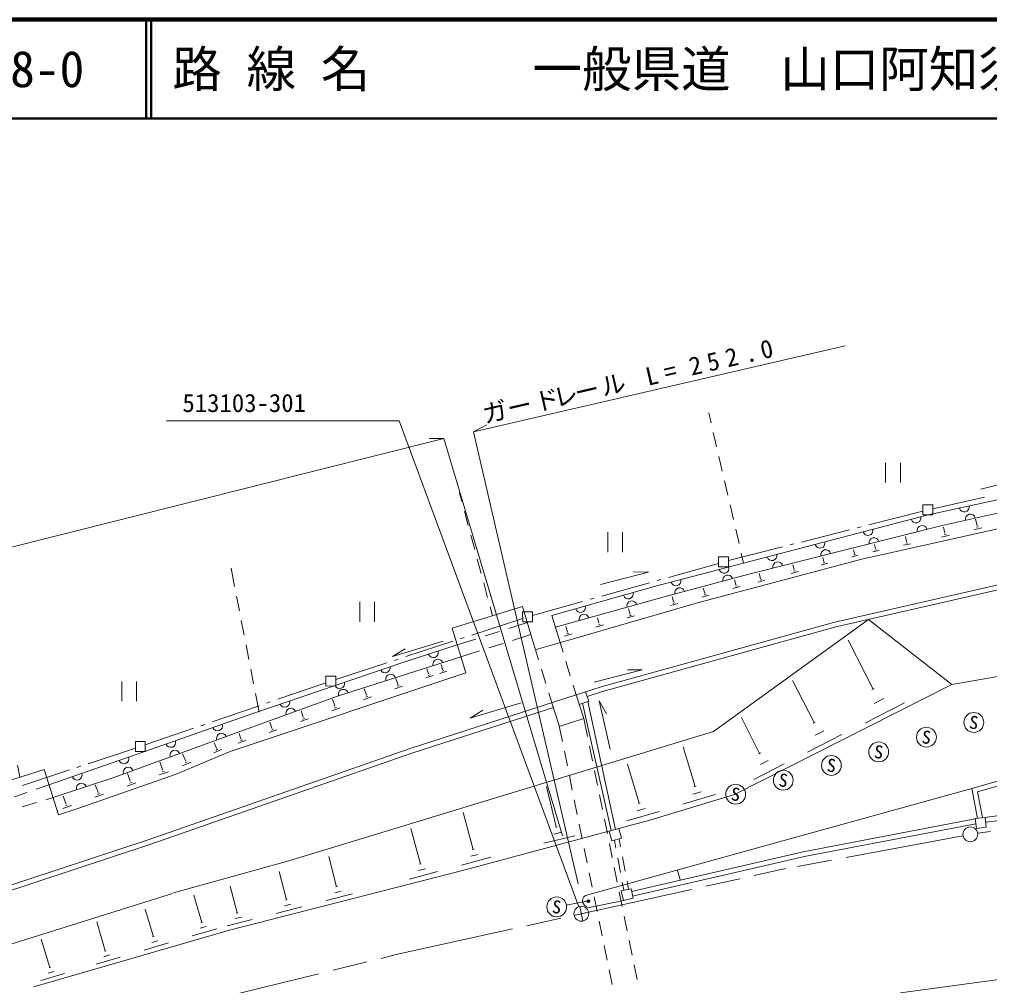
# Model space of a CAD drawing. Units: millimetres, scale not verified. Extents: x 40000 to 680000, y 20000 to 380000.
# Drawn here: x 164950 to 262869, y 282538 to 380000 of the extents above; entities that cross this region are included whole.
import ezdxf
from ezdxf.enums import TextEntityAlignment as Align

# ---------------------------------------------------------------- set-up
doc = ezdxf.new("R2010")
doc.units = ezdxf.units.MM
doc.header["$LTSCALE"] = 1000
doc.linetypes.add('CHAIN', pattern=[18.5, 12, -1.5, 3.5, -1.5])
for name, color, linetype, lineweight in [('M-BGD', 7, 'Continuous', 13), ('M-BMK', 2, 'CHAIN', 13), ('M-BMK-ROW', 30, 'Continuous', 13), ('M-BMK-SRVR', 3, 'Continuous', 13), ('M-STR-HTXT', 7, 'Continuous', 13), ('M-STR-STRC', 7, 'Continuous', 13), ('M-TTL', 2, 'Continuous', 140), ('M-TTL-LINE', 7, 'Continuous', 50)]:
    doc.layers.add(name, color=color, linetype=linetype, lineweight=lineweight)
doc.layers.add('M-TTL-TXT', color=7, linetype='Continuous')
doc.styles.add('ＭＳ ゴシック', font='')
doc.styles.get('ＭＳ ゴシック').set_extended_font_data('MS Gothic')

msp = doc.modelspace()

# ---------------------------------------------------------------- linework, layer by layer
at = {"layer": 'M-BGD'}
for p, q in [((234752, 339306), (234520, 340301)), ((235318, 336871), (234978, 338332)), ((235884, 334436), (235545, 335897)), ((252366, 335282), (252367, 333279)), ((253869, 335283), (253869, 333280)), ((236451, 332001), (236111, 333462)), ((256685, 330027), (271163, 333187)), ((262001, 332602), (266847, 333866)), ((209609, 331359), (209370, 332250)), ((258077, 328956), (271464, 331945)), ((237017, 329566), (236677, 331027)), ((210257, 328945), (209868, 330394)), ((238041, 325162), (256685, 330027)), ((273717, 330845), (249987, 325538)), ((261612, 328947), (261461, 329588)), ((224332, 328261), (224332, 326258)), ((225834, 328261), (225834, 326259)), ((237583, 327131), (237244, 328592)), ((238583, 324041), (258077, 328956)), ((258358, 328185), (258217, 328796)), ((258298, 328005), (258498, 328055)), ((258327, 328185), (258378, 328195)), ((261271, 328527), (262102, 328717)), ((261542, 328767), (261752, 328807)), ((261582, 328947), (261642, 328957)), ((210905, 326530), (210516, 327979)), ((254192, 326951), (254923, 327112)), ((254493, 327322), (254392, 327823)), ((254433, 327162), (254623, 327192)), ((254473, 327322), (254523, 327332)), ((258027, 327774), (258828, 327965)), ((238041, 325162), (237810, 326157)), ((249226, 326138), (249126, 326499)), ((249206, 326128), (249246, 326138)), ((251068, 326279), (251739, 326430)), ((251339, 326630), (251258, 327030)), ((251289, 326470), (251459, 326510)), ((251319, 326620), (251369, 326630)), ((211553, 324116), (211164, 325564)), ((229150, 322826), (238041, 325162)), ((249987, 325538), (233397, 321155)), ((245862, 324955), (246553, 325136)), ((246132, 325326), (246022, 325736)), ((246082, 325166), (246252, 325206)), ((246112, 325316), (246152, 325326)), ((274050, 325327), (247116, 319178)), ((248966, 325788), (249617, 325958)), ((249176, 325978), (249336, 326028)), ((186674, 322789), (186312, 324650)), ((223593, 322993), (228439, 324247)), ((226937, 324267), (228439, 324247)), ((242858, 324123), (243579, 324314)), ((243138, 324514), (243018, 324984)), ((243089, 324343), (243269, 324393)), ((243118, 324504), (243159, 324514)), ((274160, 324837), (247226, 318687)), ((212201, 321701), (211812, 323150)), ((234808, 323028), (238583, 324041)), ((237261, 322989), (237121, 323470)), ((239464, 323230), (240195, 323421)), ((239754, 323611), (239624, 324102)), ((239704, 323441), (239885, 323491)), ((239734, 323611), (239784, 323621)), ((218687, 319867), (229150, 322826)), ((230012, 321754), (234808, 323028)), ((234117, 322127), (233977, 322617)), ((236971, 322598), (237702, 322799)), ((237211, 322819), (237391, 322869)), ((237231, 322979), (237281, 322989)), ((187153, 320336), (186866, 321808)), ((199301, 321241), (199302, 319238)), ((200803, 321242), (200804, 319239)), ((219048, 318686), (230012, 321754)), ((230973, 321264), (230843, 321745)), ((230953, 321254), (230993, 321274)), ((233827, 321736), (234558, 321937)), ((234067, 321956), (234248, 322007)), ((234087, 322117), (234137, 322137)), ((208624, 318591), (215713, 320767)), ((212699, 319845), (212460, 320735)), ((215713, 320767), (216575, 317954)), ((233397, 321155), (219930, 317264)), ((226588, 320021), (226438, 320531)), ((230683, 320874), (231414, 321074)), ((230923, 321094), (231104, 321144)), ((187631, 317882), (187344, 319354)), ((216385, 319225), (216204, 319165)), ((218687, 319867), (219520, 317144)), ((223434, 319118), (223284, 319649)), ((226298, 319620), (227039, 319841)), ((226538, 319850), (226718, 319901)), ((226568, 320021), (226608, 320031)), ((250631, 319470), (235014, 308168)), ((250631, 319470), (259065, 312925)), ((208624, 318591), (210018, 314076)), ((213389, 318261), (211961, 317803)), ((216204, 319165), (214341, 318567)), ((220270, 318216), (220100, 318766)), ((223144, 318707), (223895, 318928)), ((223384, 318938), (223574, 318998)), ((223414, 319118), (223454, 319128)), ((223667, 312680), (247116, 319178)), ((223808, 312199), (247246, 318697)), ((202607, 315725), (207734, 317269)), ((211009, 317497), (209146, 316899)), ((216575, 317954), (214713, 317359)), ((216575, 317954), (217047, 316412)), ((217327, 316502), (219930, 317264)), ((219970, 317795), (220741, 318016)), ((220210, 318025), (220410, 318086)), ((220240, 318206), (220290, 318216)), ((251104, 312431), (248599, 317376)), ((284828, 317371), (259065, 312925)), ((188109, 315428), (187822, 316900)), ((202607, 315725), (203879, 316517)), ((203659, 315145), (209146, 316899)), ((211379, 316293), (209517, 315698)), ((213760, 317054), (212332, 316597)), ((217327, 316502), (217047, 316412)), ((217047, 316412), (217354, 315411)), ((219520, 317144), (219817, 316178)), ((197172, 311767), (209517, 315698)), ((188588, 312974), (188301, 314446)), ((188521, 310001), (203659, 315145)), ((206253, 313994), (206083, 314495)), ((207645, 314435), (207504, 314936)), ((207625, 314425), (207675, 314445)), ((217648, 314455), (218089, 313022)), ((220111, 315222), (220553, 313789)), ((222976, 313130), (227812, 314384)), ((226310, 314393), (227812, 314384)), ((210018, 314076), (186219, 306165)), ((203129, 312931), (202929, 313502)), ((205983, 313573), (206724, 313824)), ((206213, 313814), (206393, 313874)), ((206233, 313984), (206273, 314004)), ((207375, 314035), (208095, 314255)), ((207605, 314265), (207785, 314315)), ((175272, 313220), (175272, 311218)), ((176774, 313221), (176774, 311218)), ((199965, 311839), (199755, 312469)), ((202849, 312481), (203630, 312751)), ((203089, 312741), (203280, 312801)), ((203109, 312921), (203149, 312931)), ((220847, 312833), (221144, 311867)), ((223667, 312680), (221144, 311867)), ((259065, 312925), (237130, 301800)), ((245158, 309064), (242993, 313328)), ((250984, 312370), (251234, 312491)), ((189142, 310132), (188779, 311993)), ((189523, 309000), (197172, 311767)), ((196772, 310746), (196541, 311417)), ((199675, 311378), (200486, 311659)), ((199925, 311648), (200126, 311719)), ((199945, 311829), (199996, 311849)), ((221144, 311867), (204404, 306453)), ((218383, 312066), (218691, 311065)), ((221144, 311867), (221916, 309475)), ((221144, 311867), (221154, 311817)), ((222406, 311217), (222095, 312168)), ((223808, 312199), (222256, 311698)), ((251215, 310999), (252206, 311500)), ((196471, 310265), (197312, 310556)), ((196732, 310536), (196942, 310606)), ((196752, 310736), (196802, 310746)), ((218841, 310595), (204554, 305973)), ((210451, 309520), (215587, 311074)), ((219403, 308863), (218691, 311065)), ((221455, 310906), (222406, 311217)), ((221795, 311017), (224674, 298170)), ((222326, 311197), (225105, 298291)), ((224561, 306391), (223467, 311268)), ((223467, 311268), (224199, 309956)), ((250335, 309056), (254279, 311060)), ((177608, 306152), (188521, 310001)), ((193308, 309162), (194109, 309443)), ((193598, 309623), (193377, 310254)), ((193548, 309423), (193748, 309493)), ((193568, 309613), (193618, 309633)), ((210451, 309520), (211732, 310311)), ((221916, 309475), (219443, 308682)), ((221916, 309475), (222287, 307662)), ((239661, 305957), (237817, 309591)), ((174464, 303537), (189523, 309000)), ((190434, 308510), (190233, 309101)), ((190414, 308500), (190464, 308520)), ((219403, 308863), (219752, 307155)), ((245047, 309013), (245268, 309124)), ((284611, 309200), (261092, 302431)), ((284741, 308720), (261663, 302081)), ((187310, 307417), (187120, 307958)), ((190154, 308069), (190935, 308340)), ((190394, 308320), (190584, 308390)), ((235014, 308168), (192142, 295133)), ((244478, 306089), (247962, 307863)), ((245258, 307802), (246129, 308243)), ((184827, 306485), (184597, 307036)), ((184807, 306475), (184847, 306495)), ((187040, 306977), (187791, 307247)), ((187270, 307227), (187450, 307297)), ((187290, 307407), (187330, 307417)), ((222487, 306682), (222788, 305212)), ((233144, 302610), (231951, 306625)), ((167926, 302793), (177608, 306152)), ((204404, 306453), (177942, 297250)), ((204564, 305973), (178112, 296779)), ((180763, 303860), (186219, 306165)), ((181704, 305232), (181423, 305913)), ((184577, 306024), (185338, 306345)), ((184797, 306295), (184988, 306375)), ((219953, 306175), (220254, 304705)), ((239571, 305907), (239762, 306007)), ((164992, 303563), (164750, 304764)), ((179401, 304320), (179130, 305101)), ((181423, 304711), (182274, 305062)), ((181674, 305012), (181884, 305102)), ((181684, 305222), (181734, 305242)), ((227507, 300935), (226324, 304890)), ((239062, 303343), (242125, 304897)), ((239742, 304846), (240513, 305236)), ((167435, 304345), (162669, 302811)), ((168899, 299779), (167435, 304345)), ((180763, 303860), (170941, 300431)), ((176137, 303177), (175866, 303948)), ((179071, 303799), (179982, 304110)), ((179351, 304100), (179581, 304180)), ((179371, 304310), (179431, 304330)), ((220454, 303726), (220755, 302256)), ((222988, 304233), (223289, 302763)), ((166656, 302355), (167926, 302793)), ((168347, 301502), (174464, 303537)), ((172883, 302034), (172612, 302795)), ((175817, 302666), (176708, 302977)), ((176087, 302957), (176317, 303037)), ((176107, 303167), (176167, 303187)), ((219137, 298539), (218154, 302614)), ((233044, 302580), (233244, 302640)), ((291903, 303335), (262405, 299508)), ((291963, 302835), (262475, 299007)), ((164442, 301590), (165711, 302028)), ((169629, 300901), (169368, 301652)), ((172563, 301533), (173454, 301834)), ((172833, 301824), (173053, 301904)), ((172853, 302024), (172913, 302044)), ((223489, 301783), (223790, 300314)), ((261092, 302431), (226689, 292894)), ((228589, 299223), (237130, 301800)), ((231913, 300837), (235157, 301800)), ((232934, 301849), (233745, 302089)), ((261654, 299407), (261092, 302431)), ((262155, 299478), (261663, 302081)), ((166668, 300999), (165231, 300570)), ((168347, 301502), (167626, 301286)), ((168467, 301542), (168347, 301502)), ((169319, 300401), (170200, 300701)), ((169589, 300691), (169809, 300761)), ((169609, 300891), (169659, 300911)), ((220955, 301276), (221256, 299807)), ((227407, 300905), (227607, 300965)), ((170941, 300431), (168899, 299779)), ((210746, 296262), (209744, 299987)), ((226266, 299152), (229520, 300115)), ((227297, 300164), (228108, 300405)), ((228589, 299223), (209926, 294199)), ((221457, 298827), (221757, 297358)), ((223990, 299334), (224291, 297865)), ((261424, 299357), (244062, 296036)), ((261484, 298867), (244162, 295545)), ((262415, 299498), (261414, 299377)), ((261414, 299377), (261544, 298386)), ((262535, 298507), (262415, 299498)), ((205420, 294798), (204467, 298382)), ((218897, 297808), (219688, 297998)), ((219037, 298509), (219237, 298559)), ((225445, 298381), (224474, 298120)), ((224474, 298120), (224735, 297149)), ((225706, 297410), (225445, 298381)), ((261544, 298386), (262535, 298507)), ((154313, 289460), (177942, 297250)), ((154464, 288979), (178102, 296769)), ((217866, 296896), (221020, 297648)), ((224491, 296885), (224792, 295415)), ((224735, 297149), (225706, 297410)), ((224995, 297219), (225148, 296406)), ((225476, 297350), (225632, 296526)), ((210526, 295581), (211267, 295772)), ((210646, 296242), (210837, 296292)), ((221958, 296378), (222258, 294908)), ((244062, 296036), (226730, 292033)), ((180497, 291894), (192142, 295133)), ((196959, 292511), (196177, 295555)), ((205330, 294778), (205510, 294818)), ((209586, 294699), (212529, 295482)), ((225333, 295423), (225611, 293949)), ((225818, 295543), (226097, 294069)), ((244182, 295555), (226840, 291542)), ((209926, 294199), (186167, 288131)), ((191903, 291187), (191171, 294031)), ((204309, 293285), (207133, 294048)), ((205220, 294137), (205921, 294327)), ((222459, 293929), (222760, 292459)), ((224992, 294436), (225293, 292966)), ((231365, 294158), (231626, 293197)), ((226689, 292894), (222084, 291641)), ((225796, 292966), (225949, 292153)), ((226283, 293087), (226439, 292263)), ((156108, 284203), (180407, 291834)), ((186917, 289874), (186225, 292567)), ((196769, 291900), (197430, 292071)), ((196879, 292491), (197050, 292541)), ((225493, 291986), (225794, 290517)), ((226680, 292313), (225698, 292103)), ((225698, 292103), (225919, 291121)), ((226900, 291342), (226680, 292313)), ((183353, 288901), (182540, 291674)), ((191813, 291167), (191983, 291207)), ((195899, 291109), (198572, 291791)), ((225919, 291131), (222505, 290429)), ((222960, 291480), (223261, 290010)), ((225919, 291121), (226900, 291342)), ((178477, 287467), (177654, 290250)), ((186837, 289854), (186997, 289894)), ((190872, 289815), (193456, 290477)), ((191703, 290587), (192354, 290747)), ((173621, 286033), (172768, 288956)), ((183272, 288881), (183423, 288921)), ((185916, 288551), (188429, 289193)), ((186727, 289293), (187358, 289453)), ((223461, 289030), (223762, 287561)), ((225994, 289537), (226295, 288067)), ((166402, 282415), (186167, 288131)), ((182402, 287549), (184875, 288271)), ((183183, 288320), (183803, 288500)), ((168014, 284348), (167161, 287222)), ((178307, 286886), (178927, 287066)), ((178396, 287447), (178547, 287487)), ((226495, 287088), (226796, 285618)), ((173551, 286003), (173701, 286053)), ((177526, 286125), (179989, 286847)), ((223962, 286581), (224263, 285111)), ((172700, 284711), (175113, 285413)), ((173461, 285452), (174071, 285633)), ((167944, 284328), (168084, 284368)), ((224464, 284132), (224764, 282662)), ((226996, 284638), (227297, 283169)), ((276730, 284904), (253891, 281820)), ((167103, 283036), (169486, 283748)), ((167854, 283777), (168454, 283958))]:
    msp.add_line(p, q, dxfattribs=at)
for centre, radius, start, end in [((260319, 330819), 501, 192.31083, 12.31083), ((260930, 329588), 501, 12.59301, 192.59301), ((255443, 329706), 501, 194.62854, 14.62854), ((250597, 328442), 501, 194.62854, 14.62854), ((256054, 328444), 501, 14.14839, 194.14839), ((245751, 327168), 501, 194.62854, 14.62854), ((251198, 327221), 501, 14.14839, 194.14839), ((246342, 325997), 501, 14.14839, 194.14839), ((240905, 325905), 501, 194.62854, 14.62854), ((241486, 324773), 501, 14.14839, 194.14839), ((236069, 324641), 501, 194.73124, 14.73124), ((231223, 323367), 501, 194.73124, 14.73124), ((236430, 323459), 501, 14.92333, 194.92333), ((226397, 322043), 501, 195.77524, 15.77524), ((231594, 322176), 501, 14.9127, 194.9127), ((226758, 320842), 501, 15.63192, 195.63192), ((221581, 320680), 501, 195.77524, 15.77524), ((221942, 319498), 501, 15.63192, 195.63192), ((206723, 316127), 501, 197.74988, 17.74988), ((207184, 314956), 501, 17.68405, 197.68405), ((201877, 314593), 501, 205.02314, 12.54567), ((202418, 313442), 501, 17.68405, 197.68405), ((197271, 312999), 501, 201.74726, 15.82155), ((197642, 311918), 501, 17.68405, 197.68405), ((191745, 311124), 501, 202.16104, 15.40777), ((192346, 310013), 501, 19.89527, 199.89527), ((184946, 308738), 501, 199.4213, 19.4213), ((185348, 307487), 501, 19.92843, 199.92843), ((180221, 307074), 501, 199.4213, 19.4213), ((175495, 305420), 501, 199.11529, 19.11529), ((180642, 305782), 501, 19.92843, 199.92843), ((175936, 304068), 501, 19.92843, 199.92843), ((170769, 303776), 501, 199.11529, 19.11529), ((171201, 302454), 501, 18.41314, 198.41314), ((222454, 291090), 661, 124.12898, 274.41961)]:
    msp.add_arc(centre, radius, start, end, dxfattribs=at)
at = {"layer": 'M-BMK'}
for p, q in [((281290, 300697), (261665, 297905)), ((260183, 297654), (242270, 294333)), ((202990, 285665), (242270, 294333)), ((183496, 280850), (202990, 285665))]:
    msp.add_line(p, q, dxfattribs=at)
at = {"layer": 'M-BMK-ROW'}
for p, q in [((256124, 330026), (256123, 331028)), ((256123, 331028), (257125, 331028)), ((257125, 330638), (262353, 331793)), ((257125, 331028), (257125, 330027)), ((250677, 329010), (256124, 330397)), ((257125, 330027), (256124, 330026)), ((243894, 327283), (248739, 328516)), ((249514, 328714), (249902, 328813)), ((242731, 326986), (243118, 327085)), ((236509, 325402), (241956, 326789)), ((230460, 323717), (235508, 325131)), ((235508, 325772), (236509, 325773)), ((235508, 324771), (235508, 325772)), ((236509, 325773), (236509, 324771)), ((236509, 324771), (235508, 324771)), ((223719, 321830), (228534, 323178)), ((229304, 323394), (229689, 323502)), ((216745, 319876), (221793, 321290)), ((222563, 321506), (222949, 321614)), ((215743, 320236), (216745, 320237)), ((215744, 319235), (215743, 320236)), ((216745, 320237), (216745, 319236)), ((210596, 317887), (215744, 319566)), ((216745, 319236), (215744, 319235)), ((203940, 315718), (208694, 317267)), ((209455, 317515), (209835, 317639)), ((202799, 315346), (203180, 315470)), ((196891, 313419), (202039, 315098)), ((195890, 312758), (195889, 313760)), ((195889, 313760), (196891, 313760)), ((196891, 313760), (196891, 312759)), ((191029, 311418), (195889, 313089)), ((196891, 312759), (195890, 312758)), ((184409, 309143), (189138, 310768)), ((189894, 311028), (190273, 311158)), ((177657, 306823), (182518, 308493)), ((183274, 308753), (183653, 308883)), ((176656, 306151), (176656, 307153)), ((176656, 307153), (177657, 307153)), ((177657, 307153), (177658, 306152)), ((171899, 304913), (176656, 306482)), ((177658, 306152), (176656, 306151)), ((170759, 304537), (171139, 304663)), ((165251, 302721), (170000, 304287))]:
    msp.add_line(p, q, dxfattribs=at)
at = {"layer": 'M-BMK-SRVR'}
msp.add_circle((260924, 297795), 751, dxfattribs=at)
at = {"layer": 'M-STR-HTXT'}
for p, q in [((210789, 338409), (248306, 347086)), ((210789, 338409), (212111, 339110)), ((221342, 292792), (210789, 338409)), ((56076, 299623), (207795, 337717)), ((206293, 337736), (207795, 337717)), ((207795, 337717), (219768, 297658)), ((221499, 290518), (221822, 289051))]:
    msp.add_line(p, q, dxfattribs=at)
for points in [[(179788, 339494), (203272, 339494), (221400, 290489)], [(222394, 289946), (221660, 289785), (220927, 289623)]]:
    msp.add_lwpolyline(points, dxfattribs=at)
msp.add_circle((221660, 289785), 751, dxfattribs=at)
at = {"layer": 'M-STR-STRC'}
for p, q in [((222234, 291040), (220141, 290648)), ((222344, 291030), (222414, 291100))]:
    msp.add_line(p, q, dxfattribs=at)
for centre, radius in [((261279, 309080), 1001), ((256494, 307596), 1001), ((251678, 306112), 1001), ((246902, 304748), 1001), ((242046, 303254), 1001), ((237240, 301841), 1001), ((219180, 290478), 1001), ((222374, 291060), 140), ((222374, 291060), 110), ((222374, 291060), 80.1), ((222374, 291060), 50.1), ((222374, 291060), 20)]:
    msp.add_circle(centre, radius, dxfattribs=at)
at = {"layer": 'M-TTL'}
msp.add_line((680000, 380000), (40000, 380000), dxfattribs=at)
at = {"layer": 'M-TTL-LINE'}
for p, q in [((177750, 380000), (177750, 370000)), ((178250, 380000), (178250, 370000)), ((40000, 370000), (680000, 370000))]:
    msp.add_line(p, q, dxfattribs=at)

# ---------------------------------------------------------------- texts
at = {"layer": 'M-STR-HTXT', "style": 'ＭＳ ゴシック'}
for s, rotation, p in [('0', 13.021, (240086, 345180)), ('2', 13.021, (236561, 344368)), ('2', 13.021, (232907, 343525)), ('5', 13.021, (234689, 343936)), ('.', 13.021, (238434, 344799)), ('L', 13.021, (228511, 342502)), ('=', 13.021, (230344, 342933)), ('ル', 13.021, (223986, 341459)), ('ド', 13.021, (217307, 339914)), ('レ', 13.021, (219190, 340345)), ('ー', 13.021, (221332, 340847)), ('513103-301', 0.024, (181403, 339841)), ('ガ', 13.021, (212051, 338700)), ('ー', 13.021, (214524, 339272))]:
    msp.add_text(s, height=1833, rotation=rotation, dxfattribs=at).set_placement(p, align=Align.BOTTOM_LEFT)
at = {"layer": 'M-STR-STRC', "style": 'ＭＳ ゴシック'}
for p in [(261279, 309080), (256494, 307596), (251678, 306112), (246902, 304748), (242046, 303254), (237240, 301841), (219180, 290478)]:
    msp.add_text('S', height=1320, rotation=352.88, dxfattribs=at).set_placement(p, align=Align.MIDDLE_CENTER)
at = {"layer": 'M-TTL-TXT', "style": 'ＭＳ ゴシック'}
for s, p in [('路 線 名', (180380, 375000)), ('一般県道\u3000山口阿知須宇部線', (216734, 375000)), ('18-0', (161521, 375000))]:
    msp.add_text(s, height=3666, dxfattribs=at).set_placement(p, align=Align.MIDDLE_LEFT)

doc.saveas('drawing.dxf')
